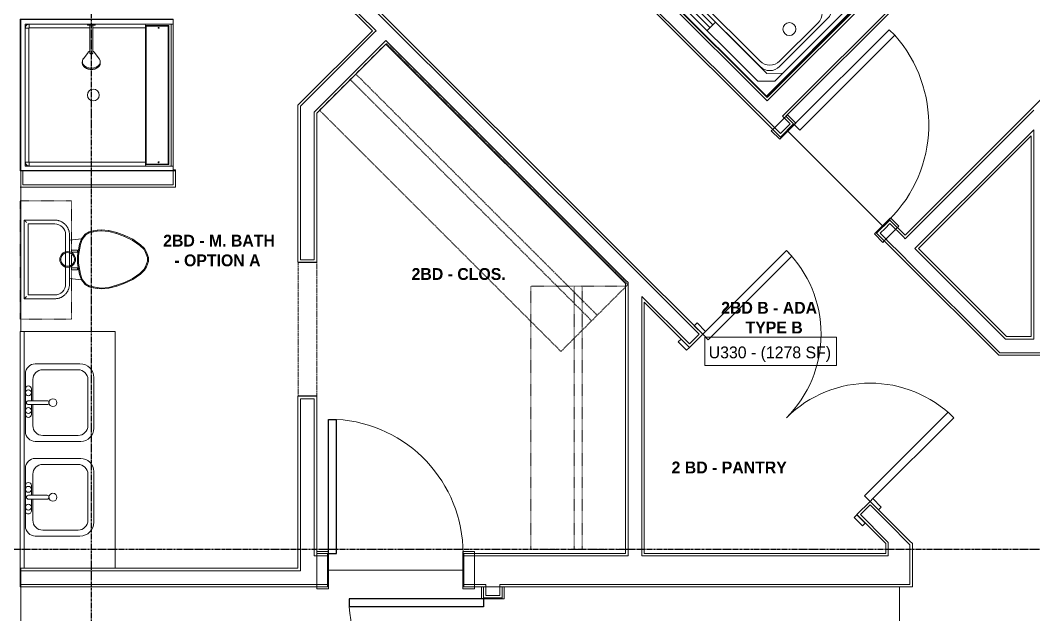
# Model space of a CAD drawing. Header units: inches. Extents: x -4093 to -1777, y 9773 to 12264.
# Drawn here: x -2518.4 to -2261.6, y 10150.6 to 10301.4 of the extents above; entities that cross this region are included whole.
import ezdxf

# ---------------------------------------------------------------- set-up
doc = ezdxf.new("R2010")
doc.units = ezdxf.units.IN
doc.header["$MEASUREMENT"] = 0
for name, pattern in [('Dash', [0.25, 0.125, -0.125]), ('Grid Line 1_2_', [0.875, 0.5, -0.125, 0.125, -0.125]), ('Overhead', [0.15625, 0.09375, -0.0625])]:
    doc.linetypes.add(name, pattern=pattern)
for name, color, linetype, lineweight in [('0-1', 7, 'Continuous', 5), ('0-2', 7, 'Continuous', 9), ('A-AREA-IDEN', 2, 'Continuous', 9), ('A-DETL-MEDM-1', 10, 'Continuous', 30), ('A-DETL-MEDM-2', 33, 'Overhead', 9), ('A-DOOR-1', 7, 'Continuous', 9), ('A-DOOR-2', 10, 'Continuous', 30), ('A-FLOR-1', 7, 'Continuous', 9), ('A-WALL-1', 7, 'Continuous', 9), ('A-WALL-2', 250, 'Continuous', 18), ('I-WALL-1', 7, 'Continuous', 9), ('P-SANR-FIXT-1', 7, 'Continuous', 9), ('Q-CASE-1', 7, 'Continuous', 9), ('Q-CASE-2', 7, 'Dash', 9), ('Q-CASE-HDLN-1', 7, 'Dash', 9), ('S-GRID-1', 1, 'Grid Line 1_2_', 30)]:
    doc.layers.add(name, color=color, linetype=linetype, lineweight=lineweight)
doc.styles.add('Century Gothic_1', font='ufonts.com_century-gothic.ttf', dxfattribs={"height": 3})
doc.styles.add('Century Gothic_B', font='GOTHICB.TTF', dxfattribs={"height": 3})

# ---------------------------------------------------------------- blocks, each defined once
blk = doc.blocks.new('Door-Opening - CLEAR OPENING - 34_ x 80_-3928451-BACKGROUND - 3RD FLOOR')
at = {"layer": 'A-DETL-MEDM-1'}
for p, q in [((-17.32, -2.38), (-17.32, 2.37)), ((16.68, 2.37), (16.68, -2.38))]:
    blk.add_line(p, q, dxfattribs=at)
at = {"layer": 'A-DETL-MEDM-2'}
for p, q in [((-17.32, 2.37), (16.68, 2.37)), ((16.68, -2.38), (-17.32, -2.38))]:
    blk.add_line(p, q, dxfattribs=at)
blk = doc.blocks.new('OD_CW_Closet - OD_CW_Closet-3807278-BACKGROUND - 3RD FLOOR')
at = {"layer": 'Q-CASE-HDLN-1'}
for p, q in [((67.55, 24), (0.74, 24)), ((0.74, 24), (0.74, 0)), ((67.55, 0), (67.55, 24)), ((0.74, 13), (67.55, 13)), ((0.74, 11), (67.55, 11)), ((0.74, 0), (67.55, 0))]:
    blk.add_line(p, q, dxfattribs=at)
blk = doc.blocks.new('OD_CW_Closet - OD_CW_Closet-3810373-BACKGROUND - 3RD FLOOR')
at = {"layer": 'Q-CASE-HDLN-1'}
for p, q in [((87.24, 24), (0.74, 24)), ((0.74, 24), (0.74, 0)), ((87.24, 0), (87.24, 24)), ((0.74, 13), (87.24, 13)), ((0.74, 11), (87.24, 11)), ((0.74, 0), (87.24, 0))]:
    blk.add_line(p, q, dxfattribs=at)
blk = doc.blocks.new('SWING - SINGLE - FLUSH - SWING - FLUSH - 2-10 x 6-8 - PRIVACY-4346078-BACKGROUND - 3RD FLOOR')
at = {"layer": 'A-DOOR-1'}
for p, q in [((-20, 4.25), (-20, 4.75)), ((-20, 4.75), (-17, 4.75)), ((-20, 4.25), (-17, 4.25)), ((-20, -4.75), (-20, 4.25)), ((-17, 4.25), (-20, 4.25)), ((-17, 4.75), (-17, 4.25)), ((-17, 4.25), (-17, -4.75)), ((17, 4.25), (17, 4.75)), ((17, 4.75), (20, 4.75)), ((17, 4.25), (20, 4.25)), ((17, -4.75), (17, 4.25)), ((20, 4.25), (17, 4.25)), ((20, 4.75), (20, 4.25)), ((20, 4.25), (20, -4.75)), ((-17, -4.75), (-20, -4.75)), ((20, -4.75), (17, -4.75))]:
    blk.add_line(p, q, dxfattribs=at)
blk.add_arc((17, -4.25), 34.07, 180, 266.6343, dxfattribs=at)
at = {"layer": 'A-DOOR-2'}
for p, q in [((15, -4.25), (15, -38.26)), ((17, -4.25), (15, -4.25)), ((17, -4.25), (17, -38.26)), ((17, -38.26), (15, -38.26))]:
    blk.add_line(p, q, dxfattribs=at)
blk = doc.blocks.new('M_Sink Vanity-Square - 500 x 440mm-1372835-BACKGROUND - 3RD FLOOR')
at = {"layer": 'P-SANR-FIXT-1'}
for p, q in [((-5.72, 10.23), (7.14, 10.23)), ((-5.22, 8.73), (6.46, 8.73)), ((-9.22, -4.59), (-9.22, 6.73)), ((-7.72, -2.72), (-7.72, 6.23)), ((8.96, 6.23), (8.96, -2.72)), ((10.46, 6.91), (10.46, -4.59)), ((0.12, -6.33), (0.12, -1.59)), ((1.12, -6.33), (1.12, -1.59)), ((7.96, -7.09), (-6.72, -7.09)), ((0.12, -5.22), (-5.22, -5.22)), ((-2.88, -5.59), (0.12, -5.59)), ((3.62, -7.09), (-2.88, -7.09)), ((6.46, -5.22), (1.12, -5.22)), ((1.12, -5.59), (3.62, -5.59))]:
    blk.add_line(p, q, dxfattribs=at)
for centre, radius, start, end in [((-5.72, 6.73), 3.5, 90, 180), ((-5.22, 6.23), 2.5, 90, 180), ((6.46, 6.23), 2.5, 360, 90), ((7.14, 6.91), 3.32, 360, 90), ((0.62, -0.13), 1, 360, 180), ((0.62, -0.13), 1, 180, 0), ((0.62, -1.59), 0.5, 360, 180), ((-6.72, -4.59), 2.5, 180, 270), ((-5.22, -2.72), 2.5, 180, 270), ((6.46, -2.72), 2.5, 270, 360), ((7.96, -4.59), 2.5, 270, 0), ((-2.88, -6.34), 0.75, 90, 270), ((-1.88, -6.34), 0.75, 360, 180), ((-1.88, -6.34), 0.75, 180, 0), ((0.62, -6.33), 0.5, 180, 0), ((2.62, -6.34), 0.75, 0, 180), ((2.62, -6.34), 0.75, 180, 0), ((3.62, -6.34), 0.75, 270, 90)]:
    blk.add_arc(centre, radius, start, end, dxfattribs=at)
blk = doc.blocks.new('Toilet-Domestic-3D - Toilet-Domestic-3D-V35-BACKGROUND - 3RD FLOOR')
at = {"layer": 'P-SANR-FIXT-1'}
for p, q in [((-9.98, 19.48), (-9.98, 11.75)), ((9.98, 19.48), (-9.98, 19.48)), ((-9.86, 19.36), (-9.98, 19.48)), ((9, 18.5), (-9, 18.5)), ((-9, 18.5), (-9, 11.75)), ((-9, 18.5), (-9, 11.75)), ((9, 18.5), (-9, 18.5)), ((9, 11.75), (9, 18.5)), ((9, 11.75), (9, 18.5)), ((9.98, 19.48), (9.86, 19.36)), ((9.98, 11.75), (9.98, 19.48)), ((-6.25, 9), (6.25, 9)), ((-6.25, 9), (6.25, 9)), ((-6.25, 8.02), (6.25, 8.02)), ((-4.86, 8.02), (-5.21, 5)), ((5.21, 5), (4.86, 8.02)), ((-3.84, 5.5), (-5.21, 5)), ((-3.77, 5.26), (-5.08, 4.78)), ((-1, 6), (-3.84, 5.5)), ((-3.84, 5.5), (-3.77, 5.26)), ((-0.98, 5.75), (-3.77, 5.26)), ((-1, 6), (-0.98, 5.75)), ((1, 6), (-1, 6)), ((0.98, 5.75), (-0.98, 5.75)), ((1, 6), (0.98, 5.75)), ((3.77, 5.26), (0.98, 5.75)), ((3.84, 5.5), (1, 6)), ((3.84, 5.5), (3.77, 5.26)), ((5.08, 4.78), (3.77, 5.26)), ((5.21, 5), (3.84, 5.5)), ((-6.97, 3), (-7.24, 2)), ((-6.73, 2.9), (-6.99, 1.95)), ((-6.4, 4), (-6.97, 3)), ((-6.97, 3), (-6.73, 2.9)), ((-6.21, 3.84), (-6.73, 2.9)), ((-5.21, 5), (-6.4, 4)), ((-6.21, 3.84), (-6.4, 4)), ((-5.08, 4.78), (-6.21, 3.84)), ((-5.21, 5), (-5.08, 4.78)), ((5.21, 5), (5.08, 4.78)), ((6.21, 3.84), (5.08, 4.78)), ((6.4, 4), (5.21, 5)), ((6.4, 4), (6.21, 3.84)), ((6.73, 2.9), (6.21, 3.84)), ((6.97, 3), (6.4, 4)), ((6.97, 3), (6.73, 2.9)), ((6.99, 1.95), (6.73, 2.9)), ((7.24, 2), (6.97, 3)), ((-7.41, 1), (-7.5, 0)), ((-7.24, 2), (-7.41, 1)), ((-7.41, 1), (-7.16, 0.96)), ((-7.16, 0.96), (-7.25, 0)), ((-7.24, 2), (-6.99, 1.95)), ((-6.99, 1.95), (-7.16, 0.96)), ((7.24, 2), (6.99, 1.95)), ((7.16, 0.96), (6.99, 1.95)), ((7.41, 1), (7.16, 0.96)), ((7.25, 0), (7.16, 0.96)), ((7.41, 1), (7.24, 2)), ((7.5, 0), (7.25, 0)), ((7.5, 0), (7.41, 1)), ((-7.5, 0), (-7.25, 0)), ((-7.5, 0), (-7.33, -1.99)), ((-7.33, -1.99), (-7.08, -1.95)), ((-7.33, -1.99), (-6.79, -4)), ((-7.25, 0), (-7.08, -1.95)), ((-7.08, -1.95), (-6.55, -3.92)), ((6.55, -3.92), (7.08, -1.95)), ((6.79, -4), (7.33, -1.99)), ((7.08, -1.95), (7.25, 0)), ((7.33, -1.99), (7.08, -1.95)), ((7.33, -1.99), (7.5, 0)), ((-6.79, -4), (-6.55, -3.92)), ((-6.79, -4), (-6.06, -6)), ((-6.55, -3.92), (-5.83, -5.9)), ((5.83, -5.9), (6.55, -3.92)), ((6.06, -6), (6.79, -4)), ((6.79, -4), (6.55, -3.92)), ((-6.06, -6), (-5.83, -5.9)), ((-6.06, -6), (-5.13, -8)), ((-5.83, -5.9), (-4.91, -7.88)), ((4.91, -7.88), (5.83, -5.9)), ((5.13, -8), (6.06, -6)), ((6.06, -6), (5.83, -5.9)), ((-5.13, -8), (-4.91, -7.88)), ((-5.13, -8), (-3.74, -10)), ((-4.91, -7.88), (-3.55, -9.84)), ((-3.74, -10), (-3.55, -9.84)), ((-3.74, -10), (-2.74, -11)), ((-3.55, -9.84), (-2.59, -10.8)), ((2.59, -10.8), (3.55, -9.84)), ((2.74, -11), (3.74, -10)), ((3.55, -9.84), (4.91, -7.88)), ((3.74, -10), (3.55, -9.84)), ((3.74, -10), (5.13, -8)), ((5.13, -8), (4.91, -7.88)), ((-2.74, -11), (-2.59, -10.8)), ((-2.74, -11), (-1.87, -11.5)), ((-2.59, -10.8), (-1.77, -11.27)), ((-1.87, -11.5), (-1.77, -11.27)), ((-1.87, -11.5), (-0.5, -12)), ((-1.77, -11.27), (-0.46, -11.75)), ((-0.5, -12), (-0.46, -11.75)), ((-0.5, -12), (0.5, -12)), ((-0.46, -11.75), (0.46, -11.75)), ((0.46, -11.75), (1.77, -11.27)), ((0.5, -12), (0.46, -11.75)), ((0.5, -12), (1.87, -11.5)), ((1.77, -11.27), (2.59, -10.8)), ((1.87, -11.5), (1.77, -11.27)), ((1.87, -11.5), (2.74, -11)), ((2.74, -11), (2.59, -10.8))]:
    blk.add_line(p, q, dxfattribs=at)
at = {"layer": 'P-SANR-FIXT-1', "flags": 128}
for points in [[(-9.98, 11.75), (-9.97, 11.6), (-9.97, 11.45), (-9.95, 11.3), (-9.93, 11.16), (-9.9, 11.01), (-9.87, 10.86), (-9.83, 10.72), (-9.79, 10.58), (-9.74, 10.44), (-9.68, 10.3), (-9.62, 10.16), (-9.56, 10.03), (-9.48, 9.9), (-9.41, 9.77), (-9.33, 9.65), (-9.24, 9.52), (-9.15, 9.41), (-9.05, 9.29), (-8.95, 9.18), (-8.85, 9.08), (-8.74, 8.97), (-8.62, 8.88), (-8.51, 8.78), (-8.39, 8.7), (-8.26, 8.61), (-8.14, 8.54), (-8.01, 8.46), (-7.87, 8.4), (-7.74, 8.33), (-7.6, 8.28), (-7.46, 8.22), (-7.32, 8.18), (-7.17, 8.14), (-7.03, 8.11), (-6.88, 8.08), (-6.74, 8.05), (-6.59, 8.04), (-6.44, 8.03), (-6.29, 8.02), (-6.25, 8.02)], [(6.25, 8.02), (6.4, 8.03), (6.55, 8.03), (6.7, 8.05), (6.84, 8.07), (6.99, 8.1), (7.14, 8.13), (7.28, 8.17), (7.42, 8.21), (7.56, 8.26), (7.7, 8.32), (7.84, 8.38), (7.97, 8.44), (8.1, 8.52), (8.23, 8.59), (8.35, 8.67), (8.48, 8.76), (8.59, 8.85), (8.71, 8.95), (8.82, 9.05), (8.92, 9.15), (9.03, 9.26), (9.12, 9.38), (9.22, 9.49), (9.3, 9.61), (9.39, 9.74), (9.46, 9.86), (9.54, 9.99), (9.6, 10.13), (9.67, 10.26), (9.72, 10.4), (9.78, 10.54), (9.82, 10.68), (9.86, 10.83), (9.89, 10.97), (9.92, 11.12), (9.95, 11.26), (9.96, 11.41), (9.97, 11.56), (9.98, 11.71), (9.98, 11.75)]]:
    blk.add_lwpolyline(points, dxfattribs=at)
at = {"layer": 'P-SANR-FIXT-1'}
for radius in [2, 1.75]:
    blk.add_circle((0, 8.48), radius, dxfattribs=at)
for centre, start, end in [((-6.25, 11.75), 180, 270), ((-6.25, 11.75), 180, 270), ((6.25, 11.75), 270, 360), ((6.25, 11.75), 270, 360)]:
    blk.add_arc(centre, 2.75, start, end, dxfattribs=at)
for points in [[(-9.98, 19.48), (-9.98, 19.48), (-9.98, 19.48), (-9.98, 19.48)], [(9.98, 19.48), (9.98, 19.48), (9.98, 19.48), (9.98, 19.48)]]:
    blk.add_open_spline(points, degree=3, dxfattribs=at)
for points, knots in [([(-9.37, 18.87), (-9.41, 18.91), (-9.47, 18.97), (-9.55, 19.05), (-9.6, 19.1), (-9.66, 19.16), (-9.71, 19.21), (-9.75, 19.25), (-9.78, 19.28), (-9.8, 19.3), (-9.82, 19.32), (-9.85, 19.35), (-9.86, 19.36), (-9.86, 19.36)], [0, 0, 0, 0, 0.166667, 0.25, 0.333333, 0.416667, 0.5, 0.583333, 0.666667, 0.708333, 0.75, 0.833333, 1, 1, 1, 1]), ([(9.86, 19.36), (9.86, 19.36), (9.85, 19.35), (9.82, 19.32), (9.8, 19.3), (9.78, 19.28), (9.75, 19.25), (9.71, 19.21), (9.66, 19.16), (9.6, 19.1), (9.55, 19.05), (9.47, 18.97), (9.41, 18.91), (9.37, 18.87)], [-1, -1, -1, -1, -0.833333, -0.75, -0.708333, -0.666667, -0.583333, -0.5, -0.416667, -0.333333, -0.25, -0.166667, 0, 0, 0, 0])]:
    blk.add_open_spline(points, degree=3, knots=knots, dxfattribs=at)
blk = doc.blocks.new('Bath Vanity - Bath Vanity 60_-3668790-BACKGROUND - 3RD FLOOR')
at = {"layer": 'Q-CASE-1'}
for p, q in [((30.74, 24), (-29.26, 24)), ((-29.26, 24), (-29.26, 1))]:
    blk.add_line(p, q, dxfattribs=at)
blk = doc.blocks.new('BATHROOM MIRROR - BATHROOM MIRROR  60_-3802719-BACKGROUND - 3RD FLOOR')
at = {"layer": 'Q-CASE-1'}
for p, q in [((-29.26, -23), (30.74, -23)), ((-29.26, -23), (-29.26, -24)), ((30.74, -24), (30.74, -23)), ((30.74, -24), (-29.26, -24))]:
    blk.add_line(p, q, dxfattribs=at)
blk = doc.blocks.new('300 Series Wall Hung Cabinet_326 - 30_-2909953-BACKGROUND - 3RD FLOOR')
at = {"layer": 'Q-CASE-1'}
for p, q in [((-2.01, 14.69), (-2.5, 14.69)), ((-2.5, 14.69), (-2.5, 13.19)), ((-2.01, 13.19), (-2.5, 13.19)), ((-2.01, 13.19), (-2.01, 14.69)), ((2.49, 14.69), (2, 14.69)), ((2, 14.69), (2, 13.19)), ((2.49, 13.19), (2, 13.19)), ((2.49, 13.19), (2.49, 14.69))]:
    blk.add_line(p, q, dxfattribs=at)
at = {"layer": 'Q-CASE-2'}
for p, q in [((-15, 0.19), (-15, 13.19)), ((-15, 13.19), (15, 13.19)), ((15, 13.19), (15, 0.19)), ((15, 0.19), (-15, 0.19))]:
    blk.add_line(p, q, dxfattribs=at)
blk = doc.blocks.new('M_Sink Vanity-Square - 500 x 440mm-1352614-BACKGROUND - 3RD FLOOR')
at = {"layer": 'P-SANR-FIXT-1'}
for p, q in [((7.96, 7.09), (-6.72, 7.09)), ((0.12, 5.22), (-5.22, 5.22)), ((3.62, 7.09), (-2.88, 7.09)), ((-2.88, 5.59), (0.12, 5.59)), ((0.12, 6.33), (0.12, 1.59)), ((1.12, 6.33), (1.12, 1.59)), ((1.12, 5.59), (3.62, 5.59)), ((6.46, 5.22), (1.12, 5.22)), ((-9.22, 4.59), (-9.22, -6.73)), ((-7.72, 2.72), (-7.72, -6.23)), ((8.96, -6.23), (8.96, 2.72)), ((10.46, -6.91), (10.46, 4.59)), ((-5.72, -10.23), (7.14, -10.23)), ((-5.22, -8.73), (6.46, -8.73))]:
    blk.add_line(p, q, dxfattribs=at)
for centre, radius, start, end in [((-6.72, 4.59), 2.5, 90, 180), ((-5.22, 2.72), 2.5, 90, 180), ((-2.88, 6.34), 0.75, 90, 270), ((-1.88, 6.34), 0.75, 360, 180), ((-1.88, 6.34), 0.75, 180, 0), ((0.62, 6.33), 0.5, 360, 180), ((2.62, 6.34), 0.75, 360, 180), ((2.62, 6.34), 0.75, 180, 360), ((3.62, 6.34), 0.75, 270, 90), ((6.46, 2.72), 2.5, 0, 90), ((7.96, 4.59), 2.5, 360, 90), ((0.62, 0.13), 1, 360, 180), ((0.62, 0.13), 1, 180, 0), ((0.62, 1.59), 0.5, 180, 0), ((-5.72, -6.73), 3.5, 180, 270), ((-5.22, -6.23), 2.5, 180, 270), ((6.46, -6.23), 2.5, 270, 0), ((7.14, -6.91), 3.32, 270, 0)]:
    blk.add_arc(centre, radius, start, end, dxfattribs=at)
blk = doc.blocks.new('CTS6032CP - CTS6032CP-3806650-BACKGROUND - 3RD FLOOR')
at = {"layer": 'P-SANR-FIXT-1'}
for p, q in [((0.12, 33), (0, 33)), ((0, 0), (0, 33)), ((0.12, 0.12), (0.12, 33)), ((0.12, 32), (1.25, 32)), ((58.75, 32), (1.25, 32)), ((1.25, 4.25), (1.25, 32)), ((58.75, 32), (59.88, 32)), ((58.75, 32), (58.75, 4.31)), ((60, 33), (59.88, 33)), ((59.88, 33), (59.88, 0.12)), ((60, 33), (60, 0)), ((7.6, 28.46), (53.48, 28.46)), ((52.5, 26), (13.5, 26)), ((4.1, 7.77), (4.1, 24.96)), ((56.98, 24.96), (56.98, 7.77)), ((10, 22.5), (10, 8.75)), ((56, 8.75), (56, 22.5)), ((4.31, 4.25), (1.25, 8.02)), ((13.5, 5.25), (52.5, 5.25)), ((58.75, 7.23), (55.94, 4.25)), ((4.25, 1.25), (1.25, 4.25)), ((22.5, 4.25), (4.31, 4.25)), ((53.48, 4.27), (7.6, 4.27)), ((22.5, 1.25), (22.5, 4.25)), ((37.5, 3.25), (22.5, 3.25)), ((37.5, 4.25), (37.5, 1.25)), ((55.94, 4.25), (37.5, 4.25)), ((58.75, 4.31), (55.69, 1.25)), ((59.88, 0.12), (0.12, 0.12)), ((55.69, 1.25), (4.25, 1.25)), ((22.5, 2.25), (37.5, 2.25)), ((60, 0), (0, 0))]:
    blk.add_line(p, q, dxfattribs=at)
for centre, radius, start, end in [((7.6, 24.96), 3.5, 90, 180), ((53.48, 24.96), 3.5, 360, 90), ((13.5, 22.5), 3.5, 90, 180), ((52.5, 22.5), 3.5, 360, 90), ((52, 16.25), 1.63, 0, 180), ((52, 16.25), 1.63, 180, 360), ((7.6, 7.77), 3.5, 180, 270), ((13.5, 8.75), 3.5, 180, 270), ((52.5, 8.75), 3.5, 270, 0), ((53.48, 7.77), 3.5, 270, 0)]:
    blk.add_arc(centre, radius, start, end, dxfattribs=at)
blk = doc.blocks.new('SWING - SINGLE - FLUSH - SWING - FLUSH - 2-10 x 6-8 - PRIVACY-4346066-BACKGROUND - 3RD FLOOR')
at = {"layer": 'A-DOOR-1'}
for p, q in [((-17, 2.87), (-20, 2.87)), ((-20, 2.87), (-20, -2.38)), ((-17, -2.38), (-17, 2.87)), ((20, 2.87), (17, 2.87)), ((17, 2.87), (17, -2.38)), ((20, -2.38), (20, 2.87)), ((-20, -2.38), (-17, -2.38)), ((-17, -2.38), (-20, -2.38)), ((-20, -2.38), (-20, -2.88)), ((-17, -2.88), (-17, -2.38)), ((17, -2.38), (20, -2.38)), ((20, -2.38), (17, -2.38)), ((17, -2.38), (17, -2.88)), ((20, -2.88), (20, -2.38)), ((-20, -2.88), (-17, -2.88)), ((17, -2.88), (20, -2.88))]:
    blk.add_line(p, q, dxfattribs=at)
blk.add_arc((17, 2.37), 34.07, 93.3657, 180, dxfattribs=at)
at = {"layer": 'A-DOOR-2'}
for p, q in [((15, 2.37), (15, 36.38)), ((17, 36.38), (15, 36.38)), ((17, 2.37), (17, 36.38)), ((17, 2.37), (15, 2.37))]:
    blk.add_line(p, q, dxfattribs=at)
blk = doc.blocks.new('SWING - DOUBLE - FLUSH - SWING - DOUBLE - 5-0 x 6-8 - DUMMY-3703244-BACKGROUND - 3RD FLOOR')
at = {"layer": 'A-DOOR-1'}
for p, q in [((-30, 3.375), (-33, 3.375)), ((-33, 3.375), (-33, 2.375)), ((-30, 2.375), (-30, 3.375)), ((33, 3.375), (30, 3.375)), ((30, 3.375), (30, 2.375)), ((33, 2.375), (33, 3.375)), ((-33, 2.375), (-30, 2.375)), ((30, 2.375), (33, 2.375)), ((-30, -2.375), (-33, -2.375)), ((-33, -2.375), (-33, -3.375)), ((-30, -3.375), (-30, -2.375)), ((33, -2.375), (30, -2.375)), ((30, -2.375), (30, -3.375)), ((33, -3.375), (33, -2.375)), ((-33, -3.375), (-30, -3.375)), ((30, -3.375), (33, -3.375))]:
    blk.add_line(p, q, dxfattribs=at)
for centre, start, end in [((-30, 2.375), 360, 90), ((30, 2.375), 90, 180)]:
    blk.add_arc(centre, 30, start, end, dxfattribs=at)
at = {"layer": 'A-DOOR-2'}
for p, q in [((-30, 3.375), (-30, 32.375)), ((-30, 32.375), (-28, 32.375)), ((-28, 32.375), (-28, 2.375)), ((30, 32.375), (28, 32.375)), ((28, 32.375), (28, 2.375)), ((30, 3.375), (30, 32.375)), ((-28, 2.375), (-30, 2.375)), ((28, 2.375), (30, 2.375))]:
    blk.add_line(p, q, dxfattribs=at)
blk = doc.blocks.new('SWING - SINGLE - FLUSH - SWING - FLUSH - 2-10 x 6-8 - PRIVACY-4346068-BACKGROUND - 3RD FLOOR')
at = {"layer": 'A-DOOR-1'}
for p, q in [((-20, 2.37), (-20, 2.87)), ((-20, 2.87), (-17, 2.87)), ((-17, 2.87), (-17, 2.37)), ((17, 2.37), (17, 2.87)), ((17, 2.87), (20, 2.87)), ((20, 2.87), (20, 2.37)), ((-20, 2.37), (-17, 2.37)), ((-20, -2.88), (-20, 2.37)), ((-17, 2.37), (-20, 2.37)), ((-17, 2.37), (-17, -2.88)), ((17, 2.37), (20, 2.37)), ((17, -2.88), (17, 2.37)), ((20, 2.37), (17, 2.37)), ((20, 2.37), (20, -2.88)), ((-17, -2.88), (-20, -2.88)), ((20, -2.88), (17, -2.88))]:
    blk.add_line(p, q, dxfattribs=at)
blk.add_arc((17, -2.38), 34.07, 180, 266.6343, dxfattribs=at)
at = {"layer": 'A-DOOR-2'}
for p, q in [((15, -2.38), (15, -36.38)), ((17, -2.38), (15, -2.38)), ((17, -2.38), (17, -36.38)), ((17, -36.38), (15, -36.38))]:
    blk.add_line(p, q, dxfattribs=at)
blk = doc.blocks.new('The Shower - The Shower-4050272-BACKGROUND - 3RD FLOOR')
at = {"layer": 'P-SANR-FIXT-1'}
for p, q in [((0, -0.5), (38.5, -0.5)), ((0, -39.25), (0, -0.5)), ((0.12, -39.25), (0.12, -0.63)), ((0.12, -0.63), (38.38, -0.63)), ((1.25, -39.25), (1.25, -1.75)), ((1.25, -1.75), (37.25, -1.75)), ((1.3, -2.43), (1.28, -2.51)), ((1.38, -2.26), (1.37, -2.28)), ((1.42, -2.2), (1.4, -2.23)), ((1.58, -2.01), (1.51, -2.08)), ((1.73, -1.9), (1.7, -1.92)), ((2.01, -1.78), (1.93, -1.8)), ((2.25, -1.77), (2.25, -1.75)), ((36.25, -1.77), (2.25, -1.77)), ((36.25, -1.77), (36.25, -1.75)), ((36.57, -1.8), (36.49, -1.78)), ((36.8, -1.92), (36.77, -1.9)), ((36.99, -2.08), (36.92, -2.01)), ((37.1, -2.23), (37.08, -2.2)), ((37.13, -2.28), (37.12, -2.26)), ((37.22, -2.51), (37.2, -2.43)), ((37.25, -1.75), (37.25, -17.52)), ((38.38, -0.63), (38.38, -39.25)), ((38.5, -0.5), (38.5, -39.25)), ((2.2, -32.27), (2.2, -2.75)), ((36.25, -2.7), (2.25, -2.7)), ((36.3, -18.11), (36.3, -2.75)), ((36.3, -32.27), (36.3, -18.89)), ((37.25, -19.48), (37.25, -39.25)), ((1.62, -32.27), (1.62, -38.13)), ((36.75, -32.38), (1.75, -32.38)), ((1.75, -32.38), (1.75, -38)), ((2.2, -32.27), (36.3, -32.27)), ((36.75, -38), (36.75, -32.38)), ((36.88, -38.13), (36.88, -32.27)), ((1.62, -38.13), (36.88, -38.13)), ((1.75, -38), (36.75, -38)), ((0.12, -39.25), (0, -39.25)), ((0.12, -39.25), (1.25, -39.25)), ((1.25, -38.75), (37.25, -38.75)), ((1.25, -39.25), (1.25, -38.75)), ((37.25, -39.25), (1.25, -39.25)), ((37.25, -38.75), (37.25, -39.25)), ((37.25, -39.25), (38.38, -39.25)), ((38.5, -39.25), (38.38, -39.25))]:
    blk.add_line(p, q, dxfattribs=at)
blk.add_circle((19.25, -19), 1.5, dxfattribs=at)
for centre, radius, start, end in [((2.25, -2.75), 1, 90, 180), ((36.25, -2.75), 1, 0, 90), ((2.2, -35.56), 0.125, 0, 180), ((2.2, -35.56), 0.125, 180, 0), ((36.3, -35.56), 0.125, 0, 180), ((36.3, -35.56), 0.125, 180, 0)]:
    blk.add_arc(centre, radius, start, end, dxfattribs=at)
for centre, start_param, end_param in [((2.2, -32.28), 1.570796, 3.141593), ((36.3, -32.28), 0, 1.570796)]:
    blk.add_ellipse(centre, major_axis=(0.95, 0), ratio=0.019505, start_param=start_param, end_param=end_param, dxfattribs=at)
for points, knots in [([(2.25, -1.77), (2.18, -1.77), (2.05, -1.78), (1.8, -1.86), (1.52, -2.04), (1.34, -2.32), (1.26, -2.57), (1.25, -2.7), (1.25, -2.77)], [0, 0, 0, 0, 0.125, 0.25, 0.5, 0.75, 0.875, 1, 1, 1, 1]), ([(1.38, -2.25), (1.41, -2.21), (1.47, -2.12), (1.54, -2.04), (1.59, -2)], [-0.6665731, -0.6665731, -0.6665731, -0.6665731, -0.5714286, -0.4611793, -0.4611793, -0.4611793, -0.4611793]), ([(1.75, -1.88), (1.77, -1.87), (1.86, -1.82), (2.03, -1.77), (2.17, -1.75), (2.25, -1.75)], [-0.3333068, -0.3333068, -0.3333068, -0.3333068, -0.2857143, -0.1428571, 0, 0, 0, 0]), ([(36.25, -1.75), (36.31, -1.75), (36.42, -1.76), (36.59, -1.8), (36.7, -1.85), (36.75, -1.88)], [-1, -1, -1, -1, -0.8928571, -0.7857143, -0.6666667, -0.6666667, -0.6666667, -0.6666667]), ([(37.25, -2.77), (37.25, -2.7), (37.24, -2.57), (37.16, -2.32), (36.98, -2.04), (36.7, -1.86), (36.45, -1.78), (36.32, -1.77), (36.25, -1.77)], [0, 0, 0, 0, 0.125, 0.25, 0.5, 0.75, 0.875, 1, 1, 1, 1]), ([(36.75, -1.88), (36.79, -1.91), (36.89, -1.97), (36.97, -2.05), (37.01, -2.1)], [-0.6665731, -0.6665731, -0.6665731, -0.6665731, -0.5714286, -0.4475924, -0.4475924, -0.4475924, -0.4475924]), ([(37.12, -2.25), (37.13, -2.27), (37.16, -2.33), (37.18, -2.38), (37.19, -2.42)], [-0.3333068, -0.3333068, -0.3333068, -0.3333068, -0.2857143, -0.2174647, -0.2174647, -0.2174647, -0.2174647]), ([(2.25, -2.7), (2.24, -2.7), (2.24, -2.7), (2.23, -2.7), (2.22, -2.71), (2.22, -2.71), (2.21, -2.72), (2.21, -2.73), (2.2, -2.74), (2.2, -2.74), (2.2, -2.75), (2.2, -2.75)], [-1, -1, -1, -1, -0.833333, -0.75, -0.666667, -0.583333, -0.416667, -0.333333, -0.208333, -0.083333, 0, 0, 0, 0]), ([(36.3, -2.75), (36.3, -2.74), (36.3, -2.74), (36.3, -2.73), (36.29, -2.72), (36.29, -2.72), (36.28, -2.71), (36.27, -2.71), (36.26, -2.7), (36.26, -2.7), (36.25, -2.7), (36.25, -2.7)], [-1, -1, -1, -1, -0.833333, -0.75, -0.666667, -0.583333, -0.416667, -0.333333, -0.208333, -0.083333, 0, 0, 0, 0])]:
    blk.add_open_spline(points, degree=3, knots=knots, dxfattribs=at)
for points in [[(1.35, -2.32), (1.36, -2.3), (1.37, -2.27), (1.38, -2.25)], [(1.63, -1.97), (1.67, -1.94), (1.71, -1.91), (1.75, -1.88)], [(2.25, -2.7), (2.25, -2.62), (2.25, -2.45), (2.25, -2.22), (2.25, -2.03), (2.25, -1.88), (2.25, -1.82), (2.25, -1.8)], [(36.25, -2.7), (36.25, -2.62), (36.25, -2.45), (36.25, -2.22), (36.25, -2.03), (36.25, -1.88), (36.25, -1.82), (36.25, -1.8)], [(37.04, -2.14), (37.07, -2.18), (37.09, -2.21), (37.12, -2.25)], [(1.25, -2.75), (1.25, -2.74), (1.25, -2.72), (1.25, -2.71)], [(2.2, -2.75), (2.12, -2.75), (1.95, -2.75), (1.72, -2.75), (1.52, -2.76), (1.37, -2.76), (1.27, -2.76), (1.25, -2.77), (1.25, -2.77)], [(36.3, -2.75), (36.38, -2.75), (36.55, -2.75), (36.78, -2.75), (36.98, -2.76), (37.13, -2.76), (37.23, -2.76), (37.25, -2.77), (37.25, -2.77)], [(37.25, -2.67), (37.25, -2.7), (37.25, -2.72), (37.25, -2.75)]]:
    blk.add_open_spline(points, degree=3, dxfattribs=at)
blk = doc.blocks.new('Shower Head - Shower Head-3260035-BACKGROUND - 3RD FLOOR')
at = {"layer": 'P-SANR-FIXT-1'}
for p, q in [((-2.28, 9.81), (-2.28, 9.54)), ((-2.02, 8.78), (-0.84, 7.19)), ((0.84, 7.19), (2.02, 8.78)), ((2.28, 9.54), (2.28, 9.81)), ((-0.39, 7.27), (-0.39, 6.01)), ((0.39, 6.01), (0.39, 7.27)), ((-0.98, 0.26), (-0.98, 0)), ((-0.98, 0.26), (0.98, 0.26)), ((-0.39, 1), (-0.39, 0.26)), ((0.39, 0.26), (0.39, 1)), ((0.98, 0), (0.98, 0.26)), ((0.98, 0), (-0.98, 0))]:
    blk.add_line(p, q, dxfattribs=at)
at = {"layer": 'P-SANR-FIXT-1', "flags": 128}
for points in [[(0, 11.49), (-0.09, 11.49), (-0.18, 11.48), (-0.27, 11.48), (-0.35, 11.47), (-0.44, 11.46), (-0.53, 11.44), (-0.62, 11.43), (-0.7, 11.41), (-0.79, 11.39), (-0.87, 11.36), (-0.95, 11.34), (-1.03, 11.31), (-1.11, 11.28), (-1.19, 11.25), (-1.26, 11.21), (-1.34, 11.17), (-1.41, 11.13), (-1.48, 11.09), (-1.55, 11.05), (-1.61, 11), (-1.68, 10.95), (-1.74, 10.9), (-1.8, 10.85), (-1.85, 10.8), (-1.9, 10.74), (-1.95, 10.69), (-2, 10.63), (-2.04, 10.57), (-2.08, 10.51), (-2.12, 10.44), (-2.15, 10.38), (-2.18, 10.31), (-2.21, 10.25), (-2.23, 10.18), (-2.25, 10.11), (-2.26, 10.04), (-2.27, 9.97), (-2.28, 9.9), (-2.28, 9.83), (-2.28, 9.81)], [(2.28, 9.81), (2.28, 9.88), (2.28, 9.95), (2.27, 10.02), (2.25, 10.09), (2.24, 10.16), (2.21, 10.23), (2.19, 10.3), (2.16, 10.36), (2.13, 10.43), (2.09, 10.49), (2.05, 10.55), (2.01, 10.61), (1.97, 10.67), (1.92, 10.73), (1.86, 10.79), (1.81, 10.84), (1.75, 10.89), (1.69, 10.94), (1.63, 10.99), (1.57, 11.04), (1.5, 11.08), (1.43, 11.12), (1.36, 11.16), (1.28, 11.2), (1.21, 11.24), (1.13, 11.27), (1.05, 11.3), (0.97, 11.33), (0.89, 11.36), (0.81, 11.38), (0.72, 11.4), (0.64, 11.42), (0.55, 11.44), (0.47, 11.45), (0.38, 11.46), (0.29, 11.47), (0.2, 11.48), (0.11, 11.49), (0.02, 11.49), (0, 11.49)], [(-0.84, 7.19), (-0.81, 7.16), (-0.79, 7.13), (-0.76, 7.1), (-0.73, 7.08), (-0.7, 7.05), (-0.68, 7.03), (-0.65, 7.01), (-0.62, 6.98), (-0.59, 6.97), (-0.56, 6.95), (-0.53, 6.93), (-0.49, 6.91), (-0.46, 6.9), (-0.43, 6.89), (-0.4, 6.87)], [(-0.39, 6.01), (-0.39, 5.81), (-0.39, 5.6), (-0.39, 5.38), (-0.39, 5.15), (-0.39, 4.92), (-0.39, 4.68), (-0.39, 4.43), (-0.39, 4.18), (-0.39, 3.93), (-0.39, 3.67), (-0.39, 3.4), (-0.39, 3.13), (-0.39, 2.86), (-0.39, 2.59), (-0.39, 2.31), (-0.39, 2.03), (-0.39, 1.75), (-0.39, 1.46), (-0.39, 1.18), (-0.39, 1)], [(0.39, 6.87), (0.43, 6.88), (0.46, 6.9), (0.49, 6.91), (0.52, 6.93), (0.55, 6.94), (0.58, 6.96), (0.61, 6.98), (0.64, 7), (0.67, 7.03), (0.7, 7.05), (0.73, 7.07), (0.76, 7.1), (0.78, 7.13), (0.81, 7.16), (0.83, 7.19), (0.84, 7.19)], [(0.39, 1), (0.39, 1.29), (0.39, 1.57), (0.39, 1.85), (0.39, 2.13), (0.39, 2.41), (0.39, 2.69), (0.39, 2.96), (0.39, 3.23), (0.39, 3.5), (0.39, 3.76), (0.39, 4.02), (0.39, 4.27), (0.39, 4.52), (0.39, 4.77), (0.39, 5), (0.39, 5.23), (0.39, 5.46), (0.39, 5.67), (0.39, 5.88), (0.39, 6.01)]]:
    blk.add_lwpolyline(points, dxfattribs=at)
at = {"layer": 'P-SANR-FIXT-1'}
for centre, major_axis, start_param, end_param in [((0, 9.54), (-2.28, 0), 4.712389, 6.956384), ((0, 9.54), (2.28, 0), 5.609987, 7.853982), ((0, 7.27), (-0.394, 0), 5.658833, 6.283185), ((0, 7.27), (0.394, 0), 1.570796, 2.477732), ((0, 7.27), (0.394, 0), 0.663861, 1.570796), ((0, 7.27), (0.394, 0), 0, 0.624353)]:
    blk.add_ellipse(centre, major_axis=major_axis, ratio=0.707107, start_param=start_param, end_param=end_param, dxfattribs=at)
blk = doc.blocks.new('CTR - 1st Phase - Unit Layouts_rvt-1-BACKGROUND - 3RD FLOOR')
at = {"layer": 'A-FLOR-1'}
for p, q in [((-2323.92, 10273.25), (-2299.88, 10249.21)), ((-2494.37, 10222.41), (-2494.37, 10162.41)), ((-2440.25, 10161.91), (-2406.25, 10161.91)), ((-2406.25, 10161.91), (-2440.25, 10161.91)), ((-2295.62, 10110.25), (-2295.62, 10157.66))]:
    blk.add_line(p, q, dxfattribs=at)
at = {"layer": 'A-WALL-1'}
for p, q in [((-2365, 10241.32), (-2459.07, 10335.39)), ((-2381.88, 10327.85), (-2325.78, 10271.75)), ((-2283.97, 10327), (-2329.14, 10281.83)), ((-2456.15, 10325.76), (-2429.11, 10298.71)), ((-2324.36, 10277.06), (-2283.97, 10317.45)), ((-2429.11, 10298.71), (-2448, 10279.82)), ((-2443.25, 10277.85), (-2425.75, 10295.35)), ((-2425.75, 10295.35), (-2365, 10234.6)), ((-2258.48, 10282.54), (-2262.61, 10278.41)), ((-2448, 10279.82), (-2448, 10278.94)), ((-2329.14, 10281.83), (-2329.31, 10282.01)), ((-2448, 10278.94), (-2448, 10273.1)), ((-2443.25, 10240.04), (-2443.25, 10277.85)), ((-2262.61, 10278.41), (-2294.17, 10246.86)), ((-2325.78, 10271.75), (-2322.42, 10275.11)), ((-2322.42, 10275.11), (-2324.36, 10277.06)), ((-2448, 10273.1), (-2448, 10240.04)), ((-2290.81, 10243.5), (-2262.2, 10272.11)), ((-2262.2, 10272.11), (-2262.2, 10221.16)), ((-2479, 10263.41), (-2479.62, 10263.41)), ((-2479, 10263.16), (-2479, 10263.41)), ((-2479, 10259.66), (-2479, 10263.16)), ((-2479, 10259.04), (-2479, 10259.66)), ((-2518.37, 10259.04), (-2479, 10259.04)), ((-2298.02, 10250.72), (-2301.38, 10247.36)), ((-2294.17, 10246.86), (-2298.02, 10250.72)), ((-2301.38, 10247.36), (-2297.53, 10243.5)), ((-2345.46, 10221.78), (-2365, 10241.32)), ((-2297.53, 10243.5), (-2297.08, 10243.06)), ((-2297.08, 10243.06), (-2294.17, 10240.14)), ((-2268.47, 10221.16), (-2290.81, 10243.5)), ((-2294.17, 10240.14), (-2270.44, 10216.41)), ((-2365, 10234.6), (-2365, 10166.16)), ((-2360.25, 10166.16), (-2360.25, 10229.85)), ((-2360.25, 10229.85), (-2348.82, 10218.42)), ((-2348.82, 10218.42), (-2345.46, 10221.78)), ((-2262.2, 10221.16), (-2268.47, 10221.16)), ((-2270.44, 10216.41), (-2269.56, 10216.41)), ((-2269.56, 10216.41), (-2263.72, 10216.41)), ((-2263.72, 10216.41), (-2257.45, 10216.41)), ((-2448, 10206.04), (-2448, 10162.41)), ((-2443.25, 10166.16), (-2443.25, 10206.04)), ((-2303.03, 10179.36), (-2306.39, 10176)), ((-2299.07, 10175.4), (-2303.03, 10179.36)), ((-2306.39, 10176), (-2299.07, 10168.68)), ((-2292.95, 10169.27), (-2299.07, 10175.4)), ((-2299.07, 10168.68), (-2299.07, 10166.16)), ((-2292.32, 10168.65), (-2292.95, 10169.27)), ((-2292.32, 10157.66), (-2292.32, 10168.65)), ((-2518.37, 10162.41), (-2518.37, 10157.66)), ((-2448, 10162.41), (-2517.37, 10162.41)), ((-2518.37, 10157.66), (-2448, 10157.66)), ((-2448, 10157.66), (-2443.87, 10157.66)), ((-2443.87, 10157.66), (-2443.25, 10157.66)), ((-2401, 10157.66), (-2401, 10154.91)), ((-2396.25, 10154.91), (-2396.25, 10157.66)), ((-2365, 10157.66), (-2360.87, 10157.66)), ((-2360.87, 10157.66), (-2360.25, 10157.66)), ((-2299.07, 10157.66), (-2292.95, 10157.66)), ((-2292.95, 10157.66), (-2292.32, 10157.66)), ((-2401, 10154.91), (-2396.25, 10154.91))]:
    blk.add_line(p, q, dxfattribs=at)
at = {"layer": 'A-WALL-2'}
for p, q in [((-2365, 10240.44), (-2459.07, 10334.51)), ((-2456.15, 10326.64), (-2428.22, 10298.71)), ((-2380.99, 10327.85), (-2325.78, 10272.64)), ((-2283.97, 10326.11), (-2328.7, 10281.39)), ((-2329.14, 10280.94), (-2372.62, 10324.43)), ((-2283.97, 10318.33), (-2324.81, 10277.5)), ((-2447.37, 10279.56), (-2428.66, 10298.27)), ((-2428.22, 10298.71), (-2428.66, 10298.27)), ((-2443.87, 10278.11), (-2426.19, 10295.8)), ((-2425.75, 10296.24), (-2426.19, 10295.8)), ((-2425.75, 10296.24), (-2365, 10235.49)), ((-2328.7, 10281.39), (-2329.14, 10280.94)), ((-2447.37, 10274.61), (-2447.37, 10279.56)), ((-2443.87, 10277.23), (-2443.87, 10278.11)), ((-2443.87, 10240.66), (-2443.87, 10277.23)), ((-2324.81, 10277.5), (-2325.25, 10277.06)), ((-2272.26, 10267.88), (-2261.73, 10278.41)), ((-2261.73, 10278.41), (-2261.57, 10278.57)), ((-2447.37, 10273.73), (-2447.37, 10274.61)), ((-2323.3, 10275.11), (-2325.25, 10277.06)), ((-2324.54, 10273.87), (-2323.3, 10275.11)), ((-2447.37, 10273.73), (-2447.37, 10240.66)), ((-2325.78, 10272.64), (-2324.54, 10273.87)), ((-2267.31, 10267.88), (-2261.57, 10273.62)), ((-2261.57, 10272.73), (-2261.57, 10273.62)), ((-2261.57, 10221.16), (-2261.57, 10272.73)), ((-2294.17, 10245.97), (-2272.26, 10267.88)), ((-2291.69, 10243.5), (-2267.31, 10267.88)), ((-2517.75, 10263.16), (-2517.75, 10259.66)), ((-2479.62, 10263.16), (-2479, 10263.16)), ((-2479.62, 10259.66), (-2479.62, 10263.16)), ((-2479, 10263.16), (-2479.62, 10263.16)), ((-2479.62, 10259.66), (-2517.75, 10259.66)), ((-2298.02, 10249.83), (-2299.26, 10248.59)), ((-2294.61, 10246.42), (-2298.02, 10249.83)), ((-2299.26, 10248.59), (-2300.5, 10247.36)), ((-2300.5, 10247.36), (-2297.08, 10243.94)), ((-2294.17, 10245.97), (-2294.61, 10246.42)), ((-2296.64, 10243.5), (-2297.08, 10243.94)), ((-2294.17, 10241.02), (-2296.64, 10243.5)), ((-2291.25, 10243.06), (-2291.69, 10243.5)), ((-2291.25, 10243.06), (-2268.73, 10220.54)), ((-2447.37, 10240.66), (-2445.62, 10240.66)), ((-2445.62, 10240.66), (-2443.87, 10240.66)), ((-2365, 10240.44), (-2364.37, 10239.81)), ((-2346.34, 10221.78), (-2364.37, 10239.81)), ((-2293.72, 10240.58), (-2294.17, 10241.02)), ((-2293.72, 10240.58), (-2270.18, 10217.04)), ((-2365, 10235.49), (-2364.37, 10234.86)), ((-2364.37, 10233.98), (-2364.37, 10234.86)), ((-2364.37, 10233.98), (-2364.37, 10165.54)), ((-2360.87, 10230.48), (-2360.87, 10231.36)), ((-2360.87, 10231.36), (-2348.82, 10219.31)), ((-2360.87, 10230.48), (-2360.87, 10165.54)), ((-2347.58, 10220.54), (-2346.34, 10221.78)), ((-2261.57, 10221.16), (-2261.57, 10220.54)), ((-2348.82, 10219.31), (-2347.58, 10220.54)), ((-2267.85, 10220.54), (-2268.73, 10220.54)), ((-2267.85, 10220.54), (-2261.57, 10220.54)), ((-2265.23, 10217.04), (-2270.18, 10217.04)), ((-2264.35, 10217.04), (-2265.23, 10217.04)), ((-2264.35, 10217.04), (-2258.07, 10217.04)), ((-2447.37, 10205.41), (-2447.37, 10161.79)), ((-2445.62, 10205.41), (-2447.37, 10205.41)), ((-2443.87, 10205.41), (-2445.62, 10205.41)), ((-2443.87, 10165.54), (-2443.87, 10205.41)), ((-2304.27, 10177.23), (-2305.51, 10176)), ((-2303.03, 10178.47), (-2304.27, 10177.23)), ((-2299.07, 10174.51), (-2303.03, 10178.47)), ((-2305.51, 10176), (-2299.07, 10169.56)), ((-2299.07, 10174.51), (-2298.45, 10173.89)), ((-2298.45, 10173.89), (-2292.95, 10168.39)), ((-2299.07, 10169.56), (-2298.45, 10168.94)), ((-2298.45, 10165.54), (-2298.45, 10168.94)), ((-2292.95, 10158.29), (-2292.95, 10168.39)), ((-2443.25, 10165.54), (-2443.87, 10165.54)), ((-2440.5, 10165.54), (-2443.25, 10165.54)), ((-2365, 10165.54), (-2406, 10165.54)), ((-2364.37, 10165.54), (-2365, 10165.54)), ((-2360.87, 10165.54), (-2360.25, 10165.54)), ((-2299.07, 10165.54), (-2360.25, 10165.54)), ((-2298.45, 10165.54), (-2299.07, 10165.54)), ((-2448, 10161.79), (-2518.37, 10161.79)), ((-2447.37, 10161.79), (-2448, 10161.79)), ((-2448, 10158.29), (-2518.37, 10158.29)), ((-2447.37, 10158.29), (-2448, 10158.29)), ((-2443.87, 10158.29), (-2447.37, 10158.29)), ((-2443.25, 10158.29), (-2443.87, 10158.29)), ((-2440.5, 10158.29), (-2443.25, 10158.29)), ((-2400.37, 10158.29), (-2406, 10158.29)), ((-2400.37, 10158.29), (-2400.37, 10157.66)), ((-2400.37, 10157.66), (-2400.37, 10155.54)), ((-2365, 10158.29), (-2396.87, 10158.29)), ((-2396.87, 10158.29), (-2396.87, 10157.66)), ((-2396.87, 10155.54), (-2396.87, 10157.66)), ((-2364.37, 10158.29), (-2365, 10158.29)), ((-2360.87, 10158.29), (-2364.37, 10158.29)), ((-2360.87, 10158.29), (-2360.25, 10158.29)), ((-2299.07, 10158.29), (-2360.25, 10158.29)), ((-2298.45, 10158.29), (-2299.07, 10158.29)), ((-2292.95, 10158.29), (-2298.45, 10158.29)), ((-2400.37, 10155.54), (-2398.62, 10155.54)), ((-2398.62, 10155.54), (-2396.87, 10155.54))]:
    blk.add_line(p, q, dxfattribs=at)
at = {"layer": 'I-WALL-1'}
for p, q in [((-2440.5, 10166.16), (-2443.25, 10166.16)), ((-2440.5, 10157.66), (-2440.5, 10166.16)), ((-2365, 10166.16), (-2406, 10166.16)), ((-2406, 10166.16), (-2406, 10157.66)), ((-2299.07, 10166.16), (-2360.25, 10166.16)), ((-2443.25, 10157.66), (-2440.5, 10157.66)), ((-2406, 10157.66), (-2401, 10157.66)), ((-2396.25, 10157.66), (-2365, 10157.66)), ((-2360.25, 10157.66), (-2299.07, 10157.66))]:
    blk.add_line(p, q, dxfattribs=at)
at = {"layer": '0-2'}
for name, p, rotation in [('CTS6032CP - CTS6032CP-3806650-BACKGROUND - 3RD FLOOR', (-2371.74, 10324.43), 314.9999999997776), ('The Shower - The Shower-4050272-BACKGROUND - 3RD FLOOR', (-2518.87, 10263.16), 89.99999999991975), ('Shower Head - Shower Head-3260035-BACKGROUND - 3RD FLOOR', (-2500.37, 10300.41), 180), ('SWING - SINGLE - FLUSH - SWING - FLUSH - 2-10 x 6-8 - PRIVACY-4346068-BACKGROUND - 3RD FLOOR', (-2311.9, 10261.23), 134.9999999999262), ('OD_CW_Closet - OD_CW_Closet-3810373-BACKGROUND - 3RD FLOOR', (-2443.06, 10279.08), 314.9999999999857), ('300 Series Wall Hung Cabinet_326 - 30_-2909953-BACKGROUND - 3RD FLOOR', (-2518.56, 10240.6), 270.0000000001445), ('Toilet-Domestic-3D - Toilet-Domestic-3D-V35-BACKGROUND - 3RD FLOOR', (-2497.89, 10240.73), 90.00000000028187), ('SWING - DOUBLE - FLUSH - SWING - DOUBLE - 5-0 x 6-8 - DUMMY-3703244-BACKGROUND - 3RD FLOOR', (-2325.92, 10198.89), 314.9999999999073), ('Door-Opening - CLEAR OPENING - 34_ x 80_-3928451-BACKGROUND - 3RD FLOOR', (-2445.62, 10223.36), 89.99999999997216), ('OD_CW_Closet - OD_CW_Closet-3807278-BACKGROUND - 3RD FLOOR', (-2389, 10234.71), 269.9999999999671), ('BATHROOM MIRROR - BATHROOM MIRROR  60_-3802719-BACKGROUND - 3RD FLOOR', (-2494.37, 10193.15), 270.0000000001077), ('Bath Vanity - Bath Vanity 60_-3668790-BACKGROUND - 3RD FLOOR', (-2518.37, 10193.15), 270.0000000001856), ('M_Sink Vanity-Square - 500 x 440mm-1372835-BACKGROUND - 3RD FLOOR', (-2509.97, 10205.03), 270.000000000199), ('SWING - SINGLE - FLUSH - SWING - FLUSH - 2-10 x 6-8 - PRIVACY-4346078-BACKGROUND - 3RD FLOOR', (-2423.25, 10161.91), 180), ('M_Sink Vanity-Square - 500 x 440mm-1352614-BACKGROUND - 3RD FLOOR', (-2509.97, 10179.8), 90.00000000001694), ('SWING - SINGLE - FLUSH - SWING - FLUSH - 2-10 x 6-8 - PRIVACY-4346066-BACKGROUND - 3RD FLOOR', (-2398.62, 10137.66), 90.00000000005124)]:
    blk.add_blockref(name, p, dxfattribs=dict(at, rotation=rotation))
blk = doc.blocks.new('CTR - 1st Phase -Stairs _ Elevators_rvt-1-BACKGROUND - 3RD FLOOR')
at = {"layer": 'I-WALL-1'}
for p, q in [((-2518.25, 10262.59), (-2518.25, 10263.16)), ((-2518.25, 10254.71), (-2518.25, 10262.59)), ((-2518.25, 10222.41), (-2518.25, 10254.71)), ((-2518.25, 10017.09), (-2518.25, 10162.41))]:
    blk.add_line(p, q, dxfattribs=at)
blk = doc.blocks.new('CTR - 1st Phase - Structure_rvt-1-BACKGROUND - 3RD FLOOR')
at = {"layer": 'S-GRID-1'}
for p, q in [((-2500.32, 9772.61), (-2500.32, 12247.5)), ((-1777.25, 10167.19), (-4076.95, 10167.19))]:
    blk.add_line(p, q, dxfattribs=at)

msp = doc.modelspace()

# ---------------------------------------------------------------- linework, layer by layer
at = {"layer": 'A-AREA-IDEN', "flags": 128}
msp.add_lwpolyline([(-2344.93, 10220.98), (-2311.51, 10220.98), (-2311.51, 10213.82), (-2344.93, 10213.82)], close=True, dxfattribs=at)

# ---------------------------------------------------------------- block references
at = {"layer": '0-1'}
for name in ['CTR - 1st Phase - Structure_rvt-1-BACKGROUND - 3RD FLOOR', 'CTR - 1st Phase - Unit Layouts_rvt-1-BACKGROUND - 3RD FLOOR', 'CTR - 1st Phase -Stairs _ Elevators_rvt-1-BACKGROUND - 3RD FLOOR']:
    msp.add_blockref(name, (0, 0), dxfattribs=at)

# ---------------------------------------------------------------- texts
at = {"layer": 'A-AREA-IDEN', "char_height": 3, "attachment_point": 1}
for s, insert, width, style in [('2BD - M. BATH', (-2482.16, 10246.99), 34.542, 'Century Gothic_B'), ('- OPTION A', (-2479.33, 10241.99), 27.775, 'Century Gothic_B'), ('2BD - CLOS.', (-2419.22, 10238.53), 29.29, 'Century Gothic_B'), ('2BD B - ADA', (-2340.77, 10229.97), 30.3, 'Century Gothic_B'), ('TYPE B', (-2334.6, 10224.97), 15.453, 'Century Gothic_B'), ('U330 - (1278 SF)', (-2343.93, 10218.65), 37.976, 'Century Gothic_1'), ('2 BD - PANTRY', (-2353.34, 10189.47), 34.946, 'Century Gothic_B')]:
    msp.add_mtext(s, dxfattribs=dict(at, insert=insert, width=width, style=style))

doc.saveas('drawing.dxf')
